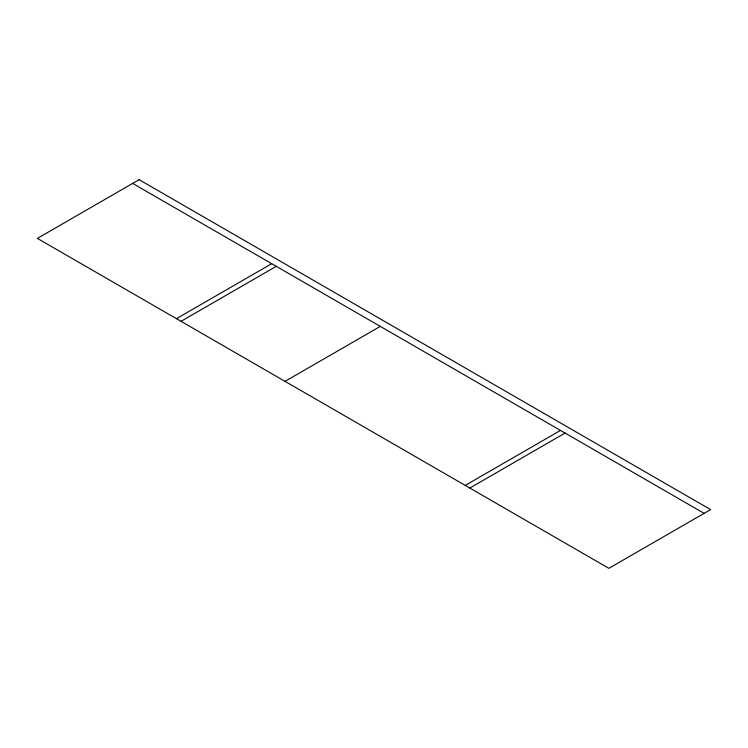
<?xml version="1.0" encoding="UTF-8"?>
<svg xmlns="http://www.w3.org/2000/svg" width="748" height="748" viewBox="0 0 748 748"><rect width="100%" height="100%" fill="white"/><g stroke="black" fill="none" stroke-linecap="round" stroke-linejoin="round"><path stroke-width="1.12" d="M176.463 318.676L271.702 263.689M181.035 321.322L276.274 266.325M285.044 381.368L380.283 326.38M465.247 485.405L560.495 430.418M469.819 488.051L565.067 433.055M132.648 183.41L704.12 513.343M139.119 179.67L37.4 238.397L608.881 568.33L710.6 509.603L139.119 179.67"/></g></svg>
